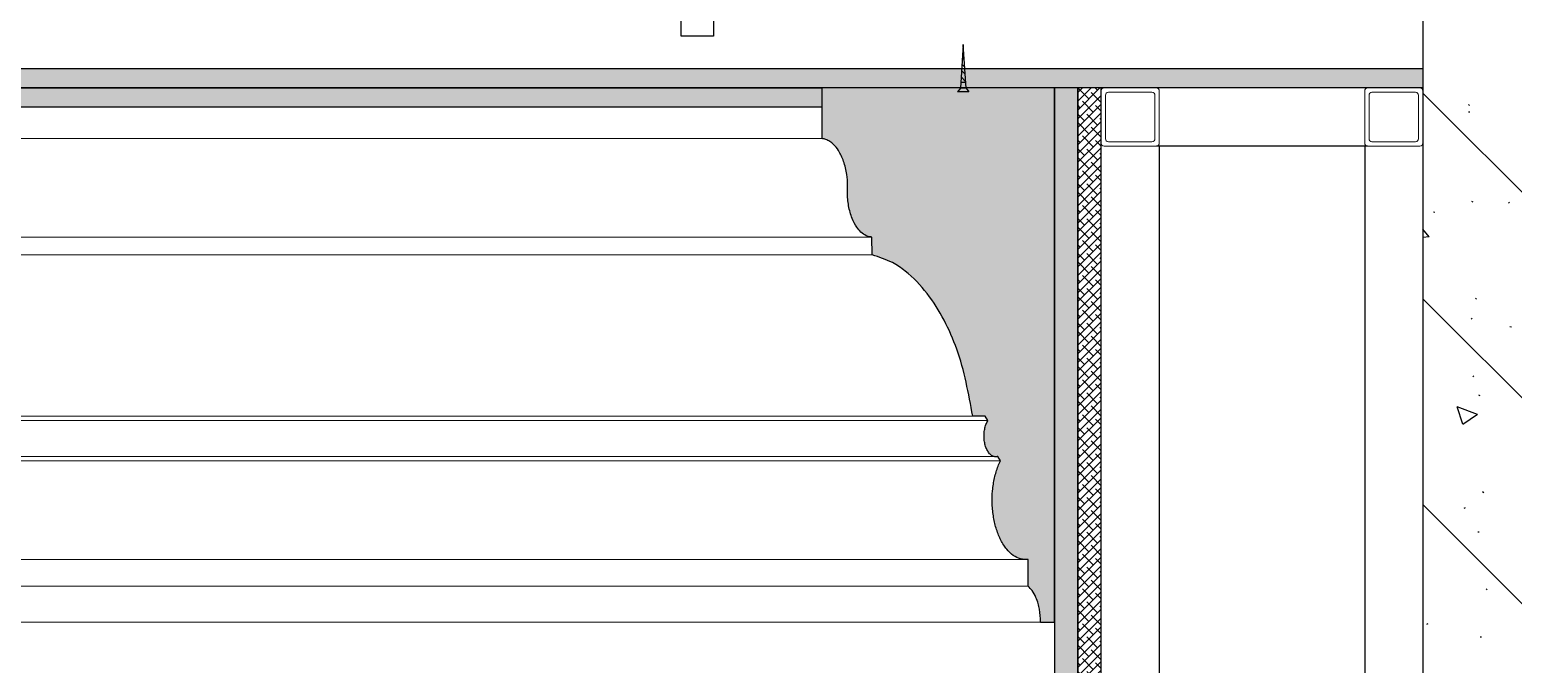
# Model space of a CAD drawing. Header units: millimetres. Extents: x 90086 to 135690, y -7745 to 15991.
# Drawn here: x 124218 to 124983, y 4684 to 5011 of the extents above; entities that cross this region are included whole.
import ezdxf

# ---------------------------------------------------------------- set-up
doc = ezdxf.new("R2010")
doc.units = ezdxf.units.MM
doc.layers.add('_ACM-A-DETL-PATT', color=8, linetype='Continuous', lineweight=0)
doc.layers.add('_ACM-A-DETL-THIN', color=2, linetype='Continuous', lineweight=9)
for name, color, linetype in [('I-DETL-LW01', 1, 'Continuous'), ('I-DETL-LW02', 2, 'Continuous'), ('I-DETL-LW08', 8, 'Continuous'), ('I-DETL-LW251', 251, 'Continuous'), ('PE-尺寸标注', 44, 'Continuous'), ('WALL TYPE$0$SUSP', 9, 'Continuous')]:
    doc.layers.add(name, color=color, linetype=linetype)

# ---------------------------------------------------------------- blocks, each defined once
blk = doc.blocks.new('*U65')
h = blk.add_hatch()
h.set_pattern_fill('0-钢筋混凝土001-DOM', color=250, scale=15, pattern_type=2)
h.set_pattern_definition([(45, (-330, 4214.64), (-53.033, 53.033), []), (50, (-330, 4214.64), (107.58903, -9.4128), [11.25, -123.75]), (355, (-330, 4214.64), (-20.8127, 112.8288), [9, -99]), (100.4514, (-321.03, 4213.85), (86.7764, 103.4159), [9.561, -105.1713]), (46.1842, (-330, 4244.64), (160.0862, -24.8279), [16.875, -185.625]), (96.6356, (-316.66, 4242.57), (140.1994, 146.1177), [14.3415, -157.757]), (351.1842, (-330, 4244.64), (140.1993, 146.1178), [13.5, -148.5]), (21, (-315, 4237.14), (89.53606, -60.39283), [11.25, -123.75]), (326, (-315, 4237.14), (36.4973, 108.7725), [9, -99]), (71.4514, (-307.54, 4232.11), (126.0334, 48.3796), [9.561, -105.1713]), (37.5, (-330, 4214.64), (1.82398, 49.93408), [0.75, -97.8, 0.75, -100.5, 0.75, -99.375]), (7.5, (-330, 4214.64), (39.46043, 59.16176), [0.75, -57.3, 0.75, -95.55, 0.75, -37.875]), (327.5, (-363.45, 4214.64), (80.07337, -3.38323), [0.75, -37.5, 0.75, -117, 0.75, -155.25]), (317.5, (-378.45, 4214.64), (87.47793, 15.01575), [0.75, -48.75, 0.75, -77.7, 0.75, -110.25])])
h.paths.add_polyline_path([(11800.39, -5294.24), (12330.39, -5294.24), (12330.39, -6794.61), (11800.39, -6794.61)])
blk.add_lwpolyline([(11800.39, -5294.24), (12330.39, -5294.24), (12330.39, -6794.61), (11800.39, -6794.61)], close=True)
blk = doc.blocks.new('A$C4abdce61')
at = {"layer": '_ACM-A-DETL-PATT'}
for points in [[(1.5, 0), (28.5, 0, 0.414214), (30, 1.5), (30, 28.5, 0.414214), (28.5, 30), (1.5, 30, 0.414214), (0, 28.5), (0, 1.5, 0.414214)], [(3.75, 2.25), (26.25, 2.25, 0.414214), (27.75, 3.75), (27.75, 26.25, 0.414214), (26.25, 27.75), (3.75, 27.75, 0.414214), (2.25, 26.25), (2.25, 3.75, 0.414214)]]:
    blk.add_lwpolyline(points, format="xyb", close=True, dxfattribs=at)
blk = doc.blocks.new('WALL TYPE$0$T4')
at = {"ltscale": 3}
h = blk.add_hatch(dxfattribs=at)
h.set_pattern_fill('ANSI31', color=256, scale=19.999872, style=0)
h.set_pattern_definition([(45, (-55928.5647, -42382.0208), (-1.76775564, 1.76775564), [])])
h.paths.add_polyline_path([(0, 25), (-1.3, 5), (1.3, 5)])
for p, q in [((-1.5, 2), (0, 25)), ((0, 25), (1.5, 2)), ((-1.5, 2), (-3, 0)), ((-1.5, 2), (1.5, 2)), ((-1.3, 5), (1.3, 5)), ((1.5, 2), (3, 0))]:
    blk.add_line(p, q, dxfattribs=at)
blk.add_lwpolyline([(-3, 0), (3, 0)], dxfattribs=at)

msp = doc.modelspace()

# ---------------------------------------------------------------- hatches: boundary and pattern name
at = {"layer": 'I-DETL-LW251'}
h = msp.add_hatch(dxfattribs=at)
h.set_pattern_fill('AR-SAND', color=250, scale=0.05, angle=180, style=0)
h.set_pattern_definition([(217.5, (135686.5036, 23031.4153), (0.08000156, -2.44706619), [0, -1.9304, 0, -2.159, 0, -2.06375]), (187.5, (135686.5036, 23031.4153), (-2.2476164, -3.5841255), [0, -1.0414, 0, -1.7399, 0, -0.66675]), (147.5, (135688.0657, 23031.4153), (-3.95496185, -0.00718592), [0, -0.635, 0, -2.286, 0, -2.9845]), (137.5, (135688.0657, 23031.4153), (-3.81778226, -1.1146466), [0, -0.3175, 0, -1.4986, 0, -1.7145])])
h.paths.add_polyline_path([(124936.58, 4980.73), (120616.58, 4980.73), (120616.58, 4990.73), (124936.58, 4990.73)])
h = msp.add_hatch(dxfattribs=at)
h.set_pattern_fill('AR-SAND', color=250, scale=0.05, angle=180, style=0)
h.set_pattern_definition([(217.5, (135686.5036, 23021.4153), (0.08000156, -2.44706619), [0, -1.9304, 0, -2.159, 0, -2.06375]), (187.5, (135686.5036, 23021.4153), (-2.2476164, -3.5841255), [0, -1.0414, 0, -1.7399, 0, -0.66675]), (147.5, (135688.0657, 23021.4153), (-3.95496185, -0.00718592), [0, -0.635, 0, -2.286, 0, -2.9845]), (137.5, (135688.0657, 23021.4153), (-3.81778226, -1.1146466), [0, -0.3175, 0, -1.4986, 0, -1.7145])])
h.paths.add_polyline_path([(124626.58, 4970.73), (120616.58, 4970.73), (120616.58, 4980.73), (124626.58, 4980.73)])
h = msp.add_hatch(dxfattribs=at)
h.set_pattern_fill('AR-SAND', color=250, scale=0.05, angle=180, style=0)
h.set_pattern_definition([(217.5, (124250.4516, 4705.3645), (0.0800016, -2.447066), [0, -1.9304, 0, -2.159, 0, -2.06375]), (187.5, (124250.4516, 4705.3645), (-2.247616, -3.584126), [0, -1.0414, 0, -1.7399, 0, -0.66675]), (147.5, (124252.0137, 4705.3645), (-3.954962, -0.007186), [0, -0.635, 0, -2.286, 0, -2.9845]), (137.5, (124252.0137, 4705.3645), (-3.817782, -1.114647), [0, -0.3175, 0, -1.4986, 0, -1.7145])])
edge = h.paths.add_edge_path()
edge.add_spline(control_points=[(124704.37, 4811.51), (124702.22, 4823.23), (124699.07, 4840.31), (124687.78, 4866.01), (124676.37, 4881.78), (124662.15, 4891.54), (124656.06, 4893.46), (124652.51, 4894.58)], knot_values=[0, 0, 0, 0, 35.548758, 51.802772, 84.100241, 92.033165, 103.123763, 103.123763, 103.123763, 103.123763], degree=3, periodic=0)
edge.add_line((124652.51, 4894.58), (124652.3, 4903.83))
edge.add_spline(control_points=[(124652.3, 4903.83), (124651.96, 4903.85), (124650.96, 4903.91), (124648.92, 4904.58), (124646.59, 4906.31), (124644.09, 4909.33), (124641.76, 4913.83), (124640.43, 4918.81), (124639.81, 4923.37), (124639.76, 4925.74), (124639.73, 4926.93)], knot_values=[0, 0, 0, 0, 1.005798, 3.012987, 6.320653, 9.569338, 14.716258, 21.389165, 24.91162, 28.497058, 28.497058, 28.497058, 28.497058], degree=3, periodic=0)
edge.add_spline(control_points=[(124639.73, 4926.93), (124639.75, 4927.53), (124639.79, 4928.75), (124639.81, 4931.8), (124639.52, 4935.42), (124638.75, 4939.51), (124637.81, 4942.78), (124636.6, 4945.77), (124634.96, 4948.78), (124633, 4951.3), (124630.73, 4953.15), (124629.02, 4954.02), (124627.63, 4954.44), (124626.93, 4954.53), (124626.58, 4954.57)], knot_values=[0, 0, 0, 0, 1.805164, 3.656498, 9.134387, 12.68478, 16.107635, 19.329321, 22.329055, 26.397763, 28.815864, 31.040912, 32.106529, 33.155319, 33.155319, 33.155319, 33.155319], degree=3, periodic=0)
edge.add_line((124626.58, 4954.57), (124626.58, 4970.73))
edge.add_line((124626.58, 4970.73), (124626.58, 4980.73))
edge.add_line((124626.58, 4980.73), (124746.53, 4980.73))
edge.add_line((124746.53, 4980.73), (124746.53, 4705.36))
edge.add_line((124746.53, 4705.36), (124739.38, 4705.36))
edge.add_spline(control_points=[(124739.38, 4705.36), (124739.28, 4707.57), (124739.13, 4710.78), (124738.12, 4715.01), (124736.94, 4718.26), (124735.3, 4721.41), (124733.63, 4723.09), (124732.89, 4723.82)], knot_values=[0, 0, 0, 0, 6.613934, 9.596978, 13.010541, 16.993684, 20.094931, 20.094931, 20.094931, 20.094931], degree=3, periodic=0)
edge.add_line((124732.89, 4723.82), (124732.89, 4737.67))
edge.add_spline(control_points=[(124732.89, 4737.67), (124732.24, 4737.62), (124730.94, 4737.52), (124728.28, 4738), (124725, 4739.63), (124722.24, 4742.34), (124719.69, 4745.87), (124717.96, 4749.29), (124716.59, 4753.05), (124715.74, 4756.11), (124715.08, 4759.34), (124714.62, 4762.69), (124714.29, 4767.26), (124714.4, 4771.86), (124714.95, 4776.37), (124715.56, 4779.62), (124716.37, 4782.72), (124717.37, 4785.68), (124718.22, 4787.53), (124718.63, 4788.44)], knot_values=[0, 0, 0, 0, 1.954924, 3.912581, 8.036047, 12.727463, 15.354572, 21.082902, 24.15009, 27.336912, 30.629704, 34.013579, 37.472966, 44.386358, 47.768597, 51.076992, 54.295003, 57.407742, 60.402672, 60.402672, 60.402672, 60.402672], degree=3, periodic=0)
edge.add_line((124718.63, 4788.44), (124717.34, 4790.74))
edge.add_spline(control_points=[(124717.34, 4790.74), (124717.09, 4790.67), (124716.6, 4790.54), (124715.84, 4790.55), (124715.09, 4790.71), (124714.37, 4791.03), (124713.68, 4791.51), (124712.77, 4792.39), (124711.78, 4793.84), (124710.91, 4795.95), (124710.35, 4798.35), (124710.13, 4800.94), (124710.24, 4803.13), (124710.57, 4805.22), (124711.07, 4807.16), (124711.8, 4808.54), (124712.15, 4809.2)], knot_values=[0, 0, 0, 0, 0.762887, 1.520097, 2.255824, 3.038394, 3.873486, 4.776804, 6.811339, 9.092138, 11.573687, 14.203705, 16.847905, 18.128699, 20.56714, 22.802331, 22.802331, 22.802331, 22.802331], degree=3, periodic=0)
edge.add_line((124712.15, 4809.2), (124710.85, 4811.51))
edge.add_line((124710.85, 4811.51), (124704.37, 4811.51))
h = msp.add_hatch(dxfattribs=at)
h.set_pattern_fill('ANSI38', color=250)
h.set_pattern_definition([(45, (69535.7034, -4166.891), (-2.24506403, 2.24506403), []), (135, (69535.7034, -4166.891), (-6.73519209, 2.24506403), [7.9375, -4.7625])])
h.paths.add_polyline_path([(124770.58, 4980.73), (124758.58, 4980.73), (124758.58, 4365.36), (124770.58, 4365.36)])
at = {"layer": 'PE-尺寸标注'}
h = msp.add_hatch(dxfattribs=at)
h.set_pattern_fill('木纹面1', color=250, scale=5, style=0, pattern_type=2)
h.set_pattern_definition([(63.434949, (17.933, 8744.105), (20, -1e-09), [4.6213684, -17.7393114]), (40.601295, (4.776, 8761.399), (20, 2e-08), [4.1580665, -88.037378]), (40.601295, (14.776, 8781.399), (20, 2e-08), [4.1580665, -88.037378]), (40.601295, (24.776, 8801.399), (20, -1e-08), [4.1580665, -88.037378]), (63.434949, (7.786, 8741.31), (20, -1e-09), [4.2370078, -18.123672]), (50.194429, (9.68, 8745.1), (20, 8e-10), [2.2404905, -75.862006]), (50.194429, (19.68, 8765.1), (20, 8e-10), [2.2404905, -75.862006]), (50.194429, (29.68, 8785.1), (20, 8e-10), [2.2404905, -75.862006]), (21.8014095, (11.115, 8746.821), (20, -3e-08), [2.868712, -50.982936]), (33.690068, (13.779, 8747.886), (20, -1e-08), [2.521813, -33.5336997]), (63.434949, (15.877, 8749.285), (20, -8e-09), [3.3552885, -19.005391]), (45, (17.377, 8752.286), (20, -4e-15), [2.717818, -53.850724]), (45, (27.377, 8772.286), (20, -4e-15), [2.717818, -53.850724]), (21.8014095, (19.299, 8754.208), (20, -3e-08), [2.19237, -51.659278]), (63.434949, (1.305, 8740.848), (20, -8e-09), [7.1896, -15.17108]), (50.194429, (4.52, 8747.278), (20, 8e-10), [4.573562, -73.528935]), (50.194429, (14.52, 8767.278), (20, 8e-10), [4.573562, -73.528935]), (50.194429, (24.52, 8787.278), (20, 8e-10), [4.573562, -73.528935]), (33.690068, (7.448, 8750.792), (20, -1e-08), [2.2405595, -33.8149534]), (15.945396, (9.312, 8752.035), (20, -1.45e-06), [3.5624845, -69.2386145]), (33.690068, (12.738, 8753.013), (20, -1e-08), [4.0929665, -31.9625462]), (50.194429, (16.143, 8755.284), (20, 8e-10), [5.197338, -72.905159]), (50.194429, (26.143, 8775.284), (20, 8e-10), [5.197338, -72.905159]), (50.194429, (36.143, 8795.284), (20, -3e-09), [5.197338, -72.905159]), (21.8014095, (19.4704, 8759.2765), (20, -3e-08), [5.7145015, -48.137147]), (50.194429, (1e-15, 8748.238), (20, 8e-10), [5.214067, -72.88843]), (50.194429, (10, 8768.238), (20, 8e-10), [5.214067, -72.88843]), (50.194429, (20, 8788.238), (20, 8e-10), [5.214067, -72.88843]), (33.690068, (3.338, 8752.244), (20, -1e-08), [4.838075, -31.2174378]), (26.565051, (7.3635, 8754.928), (20, 1e-09), [7.98596, -81.456759]), (26.565051, (17.3635, 8774.928), (20, 1e-09), [7.98596, -81.456759]), (40.601295, (14.506, 8758.499), (20, 2e-08), [4.319301, -87.876143]), (40.601295, (24.506, 8778.499), (20, 2e-08), [4.319301, -87.876143]), (40.601295, (34.506, 8798.499), (20, 2e-08), [4.319301, -87.876143]), (33.690068, (1.335, 8755.022), (20, -1e-08), [2.7357917, -33.319722]), (26.565051, (3.611, 8756.54), (20, 8e-09), [7.158076, -82.284643]), (26.565051, (13.611, 8776.54), (20, -8e-08), [7.158076, -82.284643]), (40.601295, (10.013, 8759.741), (20, 2e-08), [1.700823, -90.494622]), (40.601295, (20.013, 8779.741), (20, 2e-08), [1.700823, -90.494622]), (40.601295, (30.013, 8799.741), (20, 2e-08), [1.700823, -90.494622])])
h.paths.add_polyline_path([(124758.58, 4980.73), (124746.58, 4980.73), (124746.58, 4505.37), (124758.58, 4505.37)])

# ---------------------------------------------------------------- linework, layer by layer
at = {"layer": '_ACM-A-DETL-THIN', "color": 8}
for points in [[(124626.58, 4954.57), (120616.58, 4954.57)], [(124652.3, 4903.83), (120616.58, 4903.83)], [(124652.51, 4894.58), (120616.58, 4894.58)], [(124704.37, 4811.51), (120616.58, 4811.51)], [(124712.15, 4809.2), (120616.58, 4809.2)], [(124715.08, 4790.74), (120616.58, 4790.74)], [(124718.63, 4788.44), (120616.58, 4788.44)], [(124730.26, 4737.67), (120616.58, 4737.67)], [(124732.89, 4723.82), (120616.58, 4723.82)]]:
    msp.add_lwpolyline(points, dxfattribs=at)
at = {"layer": '_ACM-A-DETL-THIN'}
msp.add_lwpolyline([(124739.38, 4705.36), (120616.58, 4705.36)], dxfattribs=at)
at = {"layer": 'I-DETL-LW01'}
for p, q in [((124908.08, 4950.73), (124799.08, 4950.73)), ((124800.58, 4950.73), (124800.58, 4395.36)), ((124906.58, 4950.73), (124906.58, 4395.36))]:
    msp.add_line(p, q, dxfattribs=at)
msp.add_lwpolyline([(124770.58, 4980.73), (124758.58, 4980.73), (124758.58, 4365.36), (124770.58, 4365.36)], close=True, dxfattribs=at)
at = {"layer": 'I-DETL-LW02'}
for points in [[(124936.58, 4980.73), (120616.58, 4980.73), (120616.58, 4990.73), (124936.58, 4990.73)], [(124626.58, 4970.73), (120616.58, 4970.73), (120616.58, 4980.73), (124626.58, 4980.73)], [(124758.58, 4980.73), (124746.58, 4980.73), (124746.58, 4505.37), (124758.58, 4505.37)]]:
    msp.add_lwpolyline(points, close=True, dxfattribs=at)
for points in [[(124739.38, 4705.36), (124746.58, 4705.36), (124746.58, 4980.73), (124626.58, 4980.73), (124626.58, 4954.57, 0.417431)], [(124718.63, 4788.44), (124717.34, 4790.74, 3.820271)]]:
    msp.add_lwpolyline(points, format="xyb", dxfattribs=at)
for points in [[(124652.51, 4894.58), (124652.3, 4903.83)], [(124712.15, 4809.2), (124710.85, 4811.51), (124704.37, 4811.51)], [(124732.89, 4723.82), (124732.89, 4737.67)]]:
    msp.add_lwpolyline(points, dxfattribs=at)
for points in [[(124639.73, 4926.93), (124639.78, 4928.74), (124639.79, 4930.59), (124639.35, 4936.05), (124638.68, 4939.54), (124637.73, 4942.82), (124636.52, 4945.81), (124635.07, 4948.44), (124632.52, 4951.61), (124630.63, 4953.12), (124628.64, 4954.11), (124627.62, 4954.41), (124626.58, 4954.57)], [(124652.3, 4903.83), (124651.3, 4903.92), (124649.38, 4904.51), (124646.67, 4906.42), (124644.57, 4908.89), (124642.15, 4913.43), (124640.34, 4919.86), (124639.88, 4923.35), (124639.73, 4926.93)], [(124704.37, 4811.51), (124696.11, 4846.08), (124689.57, 4860.96), (124669.5, 4886.27), (124662.88, 4890.64), (124652.51, 4894.58)], [(124717.34, 4790.74), (124716.59, 4790.57), (124715.84, 4790.57), (124715.12, 4790.73), (124714.4, 4791.05), (124713.71, 4791.52), (124713.05, 4792.14), (124711.89, 4793.8), (124710.99, 4795.9), (124710.42, 4798.31), (124710.19, 4800.93), (124710.32, 4803.58), (124710.53, 4804.84), (124711.18, 4807.19), (124712.15, 4809.2)], [(124732.89, 4737.67), (124730.94, 4737.6), (124729.01, 4737.93), (124725.29, 4739.71), (124721.88, 4742.93), (124720.33, 4745.05), (124717.69, 4750.14), (124716.64, 4753.02), (124715.78, 4756.09), (124715.12, 4759.31), (124714.66, 4762.67), (124714.41, 4766.12), (124714.58, 4773.03), (124714.99, 4776.39), (124715.6, 4779.64), (124716.42, 4782.75), (124717.43, 4785.69), (124718.63, 4788.44)], [(124739.38, 4705.36), (124738.79, 4711.95), (124738.11, 4714.86), (124736.94, 4718.06), (124734.98, 4721.53), (124732.89, 4723.82)]]:
    msp.add_spline(points, degree=3, dxfattribs=at)
at = {"layer": 'WALL TYPE$0$SUSP', "color": 8, "elevation": 9.72}
msp.add_lwpolyline([(124570.69, 5007.42), (124553.96, 5007.42), (124553.96, 5099.32), (124570.69, 5099.32), (124570.69, 5007.42)], dxfattribs=at)

# ---------------------------------------------------------------- block references
at = {"xscale": -1}
msp.add_blockref('*U65', (137266.97, 11189.97), dxfattribs=at)
at = {"layer": '_ACM-A-DETL-THIN', "ltscale": 2, "xscale": -1, "rotation": 180}
for p in [(124770.58, 4980.73), (124906.58, 4980.73)]:
    msp.add_blockref('A$C4abdce61', p, dxfattribs=at)
at = {"layer": 'I-DETL-LW08', "xscale": -0.9756117646029452, "yscale": 0.9756117646029452, "zscale": 0.9756117646029452}
msp.add_blockref('WALL TYPE$0$T4', (124699.44, 4978.65), dxfattribs=at)

doc.saveas('drawing.dxf')
